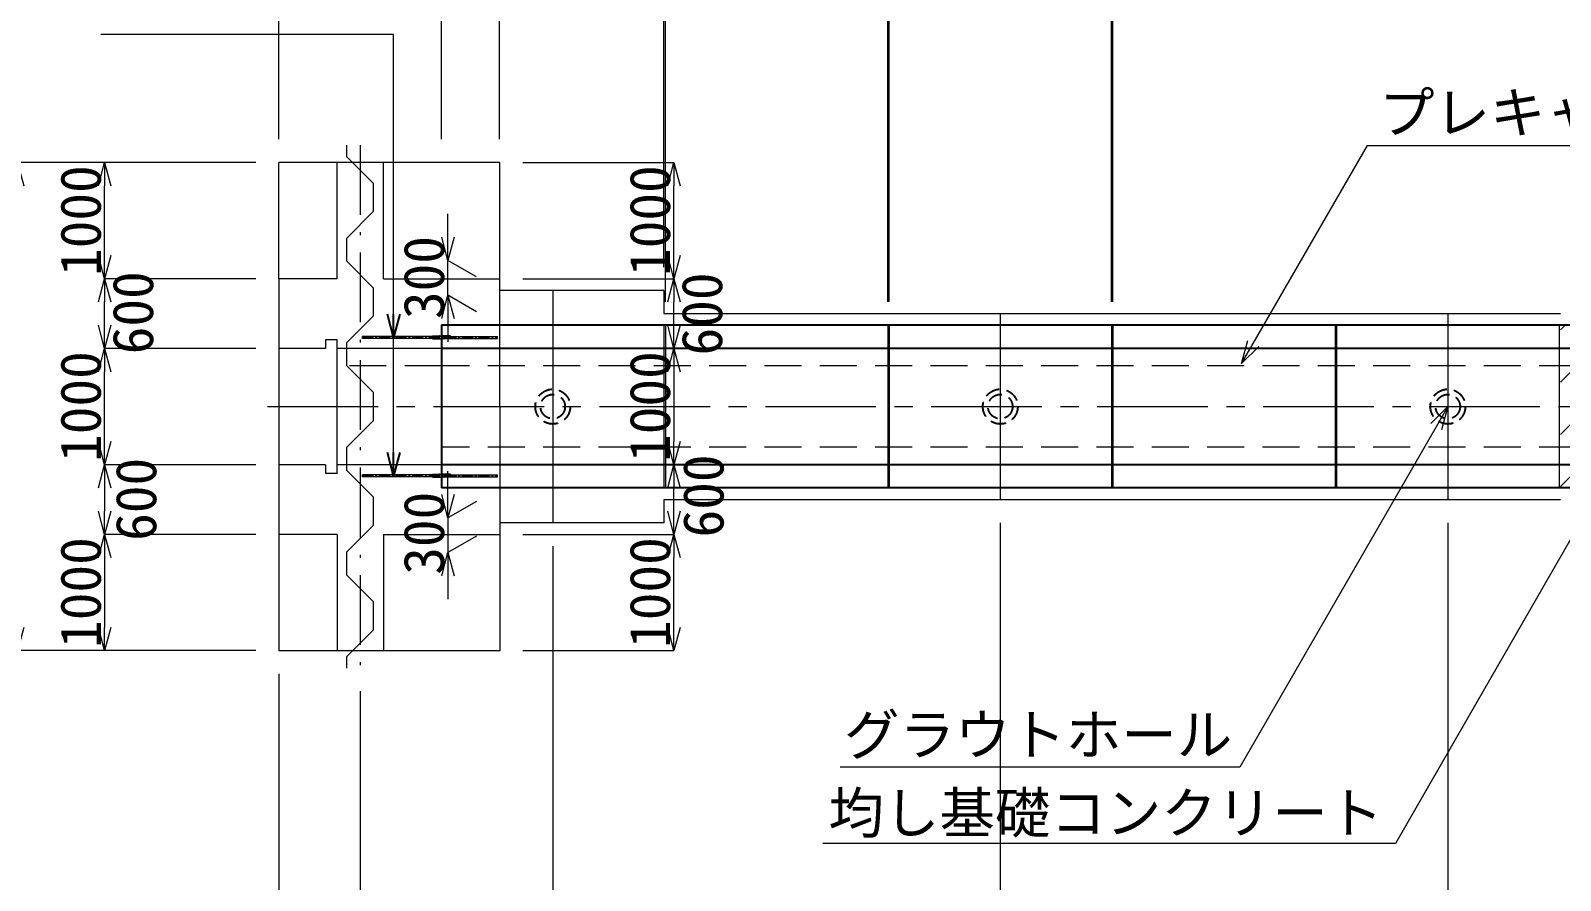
# Model space of a CAD drawing. Extents: x 0 to 319474, y 0 to 59400.
# Drawn here: x 7125 to 20292, y 10642 to 17954 of the extents above; entities that cross this region are included whole.
import ezdxf
from ezdxf import colors
from ezdxf.entities.mleader import LeaderData, LeaderLine
from ezdxf.math import Vec2, Vec3

# ---------------------------------------------------------------- set-up
doc = ezdxf.new("R2010")
doc.units = 0
doc.header["$LTSCALE"] = 100
for name, pattern in [('CENTER2', [14.2875, 9.525, -1.5875, 1.5875, -1.5875]), ('HIDDEN2', [4.7625, 3.175, -1.5875]), ('SXF_一点短鎖線', [9.25, 6, -1.5, 0.25, -1.5])]:
    doc.linetypes.add(name, pattern=pattern)
for name, color, linetype, lineweight in [('0その他', 7, 'Continuous', 13), ('0中心線', 7, 'CENTER2', 5), ('0寸法', 7, 'Continuous', 5), ('0文字', 41, 'Continuous', 5), ('1Pca-BOX', 3, 'Continuous', 25), ('1Pca-BOX割付', 4, 'Continuous', 13), ('1グラウトホール', 1, 'HIDDEN2', 25), ('2均し基礎コンクリート', 140, 'Continuous', 13), ('2現場打ち・増しコン', 1, 'HIDDEN2', 13), ('2遮水・可とう矢板', 43, 'Continuous', 13), ('3機械式継手', 220, 'Continuous', 13)]:
    doc.layers.add(name, color=color, linetype=linetype, lineweight=lineweight)
doc.layers.add('D-WORK作業ﾚｲﾔ', color=9, linetype='Continuous', lineweight=5, plot=False)
doc.styles.add('寸法文字', font='MS Gothic.ttf')
doc.dimstyles.new('1／100', dxfattribs={"dimscale": 100, "dimtxt": 3.5, "dimasz": 2, "dimexe": 0, "dimexo": 2, "dimgap": 0.3, "dimtad": 1, "dimdec": 0, "dimzin": 1, "dimdsep": 46, "dimtxsty": '寸法文字', "dimblk": 'OPEN30', "dimcen": 2.5, "dimclrd": 256, "dimclre": 256, "dimclrt": 256, "dimadec": 0, "dimazin": 0, "dimtfac": 1, "dimtdec": 0, "dimtmove": 0, "dimatfit": 3, "dimldrblk": 'OPEN30', "dimfxl": 1, "dimlwd": -1, "dimlwe": -1, "dimarcsym": 0})

# ---------------------------------------------------------------- blocks, each defined once
blk = doc.blocks.new('*U5')
at = {"layer": '0中心線', "ltscale": 0.1}
blk.add_line((682, 0), (-482, 0), dxfattribs=at)
at = {"layer": '3機械式継手'}
for p, q in [((-77, 8), (-482, 8)), ((-482, -8), (-482, 8)), ((-77, -13), (-77, 13)), ((-77, 13), (-22, 13)), ((-18, 13), (-22, 13)), ((-18, 13), (0, 13)), ((0, 13), (0, -13)), ((18, 13), (0, 13)), ((0, 13), (0, -13)), ((18, 13), (22, 13)), ((77, 13), (22, 13)), ((77, -13), (77, 13)), ((77, 8), (682, 8)), ((682, -8), (682, 8)), ((-77, -8), (-482, -8)), ((-77, -13), (-22, -13)), ((-18, -13), (-22, -13)), ((-18, -13), (0, -13)), ((18, -13), (0, -13)), ((18, -13), (22, -13)), ((77, -13), (22, -13)), ((77, -8), (682, -8))]:
    blk.add_line(p, q, dxfattribs=at)
at = {"layer": '3機械式継手', "linetype": 'HIDDEN2', "ltscale": 0.6}
for p, q in [((-77, 8), (0, 8)), ((-32, -8), (-32, 8)), ((-21, -8), (-21, 8)), ((77, 8), (0, 8)), ((21, -8), (21, 8)), ((32, -8), (32, 8)), ((-77, -8), (0, -8)), ((77, -8), (0, -8))]:
    blk.add_line(p, q, dxfattribs=at)
blk = doc.blocks.new('_Open30')
at = {"color": 0, "linetype": 'ByBlock', "lineweight": -2}
for p, q in [((-1, 0.268), (0, 0)), ((0, 0), (-1, -0.268)), ((0, 0), (-1, 0))]:
    blk.add_line(p, q, dxfattribs=at)
blk = doc.blocks.new('*D83')
at = {"layer": '0寸法', "transparency": 16777216}
for p, q in [((10662, 17019), (10662, 22969)), ((10862, 22969), (33562, 22969)), ((33762, 17319), (33762, 22969))]:
    blk.add_line(p, q, dxfattribs=at)
at = {"layer": 'Defpoints', "color": 0, "transparency": 16777216}
for p in [(33762, 22969), (33762, 17119), (10662, 16819)]:
    blk.add_point(p, dxfattribs=at)
at = {"layer": '0寸法', "transparency": 16777216, "xscale": 200, "yscale": 200, "zscale": 200, "rotation": 180}
blk.add_blockref('_Open30', (10662, 22969), dxfattribs=at)
at = {"layer": '0寸法', "transparency": 16777216, "xscale": 200, "yscale": 200, "zscale": 200}
blk.add_blockref('_Open30', (33762, 22969), dxfattribs=at)
at = {"layer": '0寸法', "transparency": 16777216, "insert": (22212, 23211), "char_height": 350, "attachment_point": 5, "style": '寸法文字'}
blk.add_mtext('プレキャスト区間\u300012@1914+11@12=23100', dxfattribs=at)
blk = doc.blocks.new('*D84')
at = {"layer": '0寸法', "transparency": 16777216}
for p, q in [((9262, 17019), (9262, 24469)), ((9462, 24469), (39962, 24469)), ((40162, 17319), (40162, 24469))]:
    blk.add_line(p, q, dxfattribs=at)
at = {"layer": 'Defpoints', "color": 0, "transparency": 16777216}
for p in [(40162, 24469), (40162, 17119), (9262, 16819)]:
    blk.add_point(p, dxfattribs=at)
at = {"layer": '0寸法', "transparency": 16777216, "xscale": 200, "yscale": 200, "zscale": 200, "rotation": 180}
blk.add_blockref('_Open30', (9262, 24469), dxfattribs=at)
at = {"layer": '0寸法', "transparency": 16777216, "xscale": 200, "yscale": 200, "zscale": 200}
blk.add_blockref('_Open30', (40162, 24469), dxfattribs=at)
at = {"layer": '0寸法', "transparency": 16777216, "insert": (24712, 24674), "char_height": 350, "attachment_point": 5, "style": '寸法文字'}
blk.add_mtext('30900', dxfattribs=at)
blk = doc.blocks.new('*D85')
at = {"layer": '0寸法', "transparency": 16777216}
for p, q in [((9262, 17019), (9262, 22969)), ((10462, 22969), (9462, 22969)), ((10662, 17019), (10662, 22969))]:
    blk.add_line(p, q, dxfattribs=at)
at = {"layer": 'Defpoints', "color": 0, "linetype": 'ByBlock', "transparency": 16777216}
for p in [(9262, 22969), (9262, 16819), (10662, 16819)]:
    blk.add_point(p, dxfattribs=at)
at = {"layer": '0寸法', "linetype": 'ByBlock', "transparency": 16777216, "xscale": 200, "yscale": 200, "zscale": 200, "rotation": 180}
blk.add_blockref('_Open30', (9262, 22969), dxfattribs=at)
at = {"layer": '0寸法', "linetype": 'ByBlock', "transparency": 16777216, "xscale": 200, "yscale": 200, "zscale": 200}
blk.add_blockref('_Open30', (10662, 22969), dxfattribs=at)
at = {"layer": '0寸法', "linetype": 'ByBlock', "transparency": 16777216, "insert": (9962, 23174), "char_height": 350, "attachment_point": 5, "style": '寸法文字'}
blk.add_mtext('1400', dxfattribs=at)
blk = doc.blocks.new('*D86')
at = {"layer": '0寸法', "transparency": 16777216}
for p, q in [((9262, 17019), (9262, 23719)), ((9462, 23719), (10962, 23719)), ((11162, 17019), (11162, 23719))]:
    blk.add_line(p, q, dxfattribs=at)
at = {"layer": 'Defpoints', "color": 0, "transparency": 16777216}
for p in [(11162, 23719), (9262, 16819), (11162, 16819)]:
    blk.add_point(p, dxfattribs=at)
at = {"layer": '0寸法', "transparency": 16777216, "xscale": 200, "yscale": 200, "zscale": 200, "rotation": 180}
blk.add_blockref('_Open30', (9262, 23719), dxfattribs=at)
at = {"layer": '0寸法', "transparency": 16777216, "xscale": 200, "yscale": 200, "zscale": 200}
blk.add_blockref('_Open30', (11162, 23719), dxfattribs=at)
at = {"layer": '0寸法', "transparency": 16777216, "insert": (10212, 23924), "char_height": 350, "attachment_point": 5, "style": '寸法文字'}
blk.add_mtext('1900', dxfattribs=at)
blk = doc.blocks.new('*D87')
at = {"layer": '0寸法', "transparency": 16777216}
for p, q in [((11162, 17019), (11162, 23719)), ((11362, 23719), (33062, 23719)), ((33262, 17319), (33262, 23719))]:
    blk.add_line(p, q, dxfattribs=at)
at = {"layer": 'Defpoints', "color": 0, "transparency": 16777216}
for p in [(33262, 23719), (33262, 17119), (11162, 16819)]:
    blk.add_point(p, dxfattribs=at)
at = {"layer": '0寸法', "transparency": 16777216, "xscale": 200, "yscale": 200, "zscale": 200, "rotation": 180}
blk.add_blockref('_Open30', (11162, 23719), dxfattribs=at)
at = {"layer": '0寸法', "transparency": 16777216, "xscale": 200, "yscale": 200, "zscale": 200}
blk.add_blockref('_Open30', (33262, 23719), dxfattribs=at)
at = {"layer": '0寸法', "transparency": 16777216, "insert": (22212, 23924), "char_height": 350, "attachment_point": 5, "style": '寸法文字'}
blk.add_mtext('22100', dxfattribs=at)
blk = doc.blocks.new('*D88')
at = {"layer": '0寸法', "transparency": 16777216}
for p, q in [((10662, 17019), (10662, 22219)), ((10962, 22219), (10862, 22219)), ((11162, 17019), (11162, 22219))]:
    blk.add_line(p, q, dxfattribs=at)
at = {"layer": 'Defpoints', "color": 0, "transparency": 16777216}
for p in [(10662, 22219), (10662, 16819), (11162, 16819)]:
    blk.add_point(p, dxfattribs=at)
at = {"layer": '0寸法', "transparency": 16777216, "xscale": 200, "yscale": 200, "zscale": 200, "rotation": 180}
blk.add_blockref('_Open30', (10662, 22219), dxfattribs=at)
at = {"layer": '0寸法', "transparency": 16777216, "xscale": 200, "yscale": 200, "zscale": 200}
blk.add_blockref('_Open30', (11162, 22219), dxfattribs=at)
at = {"layer": '0寸法', "transparency": 16777216, "insert": (10912, 22424), "char_height": 350, "attachment_point": 5, "style": '寸法文字'}
blk.add_mtext('500', dxfattribs=at)
blk = doc.blocks.new('*D92')
at = {"layer": '0寸法', "transparency": 16777216}
for p, q in [((12376, 20907), (12176, 20907)), ((12576, 15919), (12576, 20907)), ((12576, 20907), (12588, 20907)), ((12588, 15619), (12588, 20907)), ((12788, 20907), (12988, 20907))]:
    blk.add_line(p, q, dxfattribs=at)
at = {"layer": 'Defpoints', "color": 0, "transparency": 16777216}
for p in [(12588, 20907), (12576, 15719), (12588, 15419)]:
    blk.add_point(p, dxfattribs=at)
at = {"layer": '0寸法', "transparency": 16777216, "xscale": 200, "yscale": 200, "zscale": 200}
blk.add_blockref('_Open30', (12576, 20907), dxfattribs=at)
at = {"layer": '0寸法', "transparency": 16777216, "xscale": 200, "yscale": 200, "zscale": 200, "rotation": 180}
blk.add_blockref('_Open30', (12588, 20907), dxfattribs=at)
at = {"layer": '0寸法', "transparency": 16777216, "insert": (12588, 21109), "char_height": 350, "attachment_point": 5, "style": '寸法文字'}
blk.add_mtext('12', dxfattribs=at)
blk = doc.blocks.new('*D93')
at = {"layer": '0寸法', "transparency": 16777216}
for p, q in [((12588, 15619), (12588, 20907)), ((12788, 20907), (14302, 20907)), ((14502, 15619), (14502, 20907))]:
    blk.add_line(p, q, dxfattribs=at)
at = {"layer": 'Defpoints', "color": 0, "transparency": 16777216}
for p in [(14502, 20907), (12588, 15419), (14502, 15419)]:
    blk.add_point(p, dxfattribs=at)
at = {"layer": '0寸法', "transparency": 16777216, "xscale": 200, "yscale": 200, "zscale": 200, "rotation": 180}
blk.add_blockref('_Open30', (12588, 20907), dxfattribs=at)
at = {"layer": '0寸法', "transparency": 16777216, "xscale": 200, "yscale": 200, "zscale": 200}
blk.add_blockref('_Open30', (14502, 20907), dxfattribs=at)
at = {"layer": '0寸法', "transparency": 16777216, "insert": (13545, 21112), "char_height": 350, "attachment_point": 5, "style": '寸法文字'}
blk.add_mtext('1914', dxfattribs=at)
blk = doc.blocks.new('*D94')
at = {"layer": '0寸法', "transparency": 16777216}
for p, q in [((14514, 15619), (14514, 20907)), ((14714, 20907), (16228, 20907)), ((16428, 15619), (16428, 20907))]:
    blk.add_line(p, q, dxfattribs=at)
at = {"layer": 'Defpoints', "color": 0, "transparency": 16777216}
for p in [(16428, 20907), (14514, 15419), (16428, 15419)]:
    blk.add_point(p, dxfattribs=at)
at = {"layer": '0寸法', "transparency": 16777216, "xscale": 200, "yscale": 200, "zscale": 200, "rotation": 180}
blk.add_blockref('_Open30', (14514, 20907), dxfattribs=at)
at = {"layer": '0寸法', "transparency": 16777216, "xscale": 200, "yscale": 200, "zscale": 200}
blk.add_blockref('_Open30', (16428, 20907), dxfattribs=at)
at = {"layer": '0寸法', "transparency": 16777216, "insert": (15471, 21112), "char_height": 350, "attachment_point": 5, "style": '寸法文字'}
blk.add_mtext('1914', dxfattribs=at)
blk = doc.blocks.new('*D95')
at = {"layer": '0寸法', "transparency": 16777216}
for p, q in [((14302, 20907), (14102, 20907)), ((14502, 15619), (14502, 20907)), ((14502, 20907), (14514, 20907)), ((14514, 15619), (14514, 20907)), ((14714, 20907), (14914, 20907))]:
    blk.add_line(p, q, dxfattribs=at)
at = {"layer": 'Defpoints', "color": 0, "transparency": 16777216}
for p in [(14514, 20907), (14502, 15419), (14514, 15419)]:
    blk.add_point(p, dxfattribs=at)
at = {"layer": '0寸法', "transparency": 16777216, "xscale": 200, "yscale": 200, "zscale": 200}
blk.add_blockref('_Open30', (14502, 20907), dxfattribs=at)
at = {"layer": '0寸法', "transparency": 16777216, "xscale": 200, "yscale": 200, "zscale": 200, "rotation": 180}
blk.add_blockref('_Open30', (14514, 20907), dxfattribs=at)
at = {"layer": '0寸法', "transparency": 16777216, "insert": (14506, 21110), "char_height": 350, "attachment_point": 5, "style": '寸法文字'}
blk.add_mtext('12', dxfattribs=at)
blk = doc.blocks.new('*D96')
at = {"layer": '0寸法', "transparency": 16777216}
for p, q in [((16228, 20907), (16028, 20907)), ((16428, 15619), (16428, 20907)), ((16428, 20907), (16440, 20907)), ((16440, 15619), (16440, 20907)), ((16640, 20907), (16840, 20907))]:
    blk.add_line(p, q, dxfattribs=at)
at = {"layer": 'Defpoints', "color": 0, "transparency": 16777216}
for p in [(16440, 20907), (16428, 15419), (16440, 15419)]:
    blk.add_point(p, dxfattribs=at)
at = {"layer": '0寸法', "transparency": 16777216, "xscale": 200, "yscale": 200, "zscale": 200}
blk.add_blockref('_Open30', (16428, 20907), dxfattribs=at)
at = {"layer": '0寸法', "transparency": 16777216, "xscale": 200, "yscale": 200, "zscale": 200, "rotation": 180}
blk.add_blockref('_Open30', (16440, 20907), dxfattribs=at)
at = {"layer": '0寸法', "transparency": 16777216, "insert": (16458, 21109), "char_height": 350, "attachment_point": 5, "style": '寸法文字'}
blk.add_mtext('12', dxfattribs=at)
blk = doc.blocks.new('*D97')
at = {"layer": '0寸法', "transparency": 16777216}
for p, q in [((10662, 17019), (10662, 20907)), ((12376, 20907), (10862, 20907)), ((12576, 15919), (12576, 20907))]:
    blk.add_line(p, q, dxfattribs=at)
at = {"layer": 'Defpoints', "color": 0, "transparency": 16777216}
for p in [(10662, 20907), (10662, 16819), (12576, 15719)]:
    blk.add_point(p, dxfattribs=at)
at = {"layer": '0寸法', "transparency": 16777216, "xscale": 200, "yscale": 200, "zscale": 200, "rotation": 180}
blk.add_blockref('_Open30', (10662, 20907), dxfattribs=at)
at = {"layer": '0寸法', "transparency": 16777216, "xscale": 200, "yscale": 200, "zscale": 200}
blk.add_blockref('_Open30', (12576, 20907), dxfattribs=at)
at = {"layer": '0寸法', "transparency": 16777216, "insert": (11619, 21112), "char_height": 350, "attachment_point": 5, "style": '寸法文字'}
blk.add_mtext('1914', dxfattribs=at)
blk = doc.blocks.new('*D104')
at = {"layer": '0寸法', "transparency": 16777216}
for p, q in [((11619, 13519), (11619, 6459)), ((9262, 12419), (9262, 6459)), ((9462, 6459), (11419, 6459))]:
    blk.add_line(p, q, dxfattribs=at)
at = {"layer": 'Defpoints', "color": 0, "transparency": 16777216}
for p in [(11619, 13719), (9262, 12619), (11619, 6459)]:
    blk.add_point(p, dxfattribs=at)
at = {"layer": '0寸法', "transparency": 16777216, "xscale": 200, "yscale": 200, "zscale": 200, "rotation": 180}
blk.add_blockref('_Open30', (9262, 6459), dxfattribs=at)
at = {"layer": '0寸法', "transparency": 16777216, "xscale": 200, "yscale": 200, "zscale": 200}
blk.add_blockref('_Open30', (11619, 6459), dxfattribs=at)
at = {"layer": '0寸法', "transparency": 16777216, "insert": (10441, 6664), "char_height": 350, "attachment_point": 5, "style": '寸法文字'}
blk.add_mtext('2357', dxfattribs=at)
blk = doc.blocks.new('*D105')
at = {"layer": '0寸法', "transparency": 16777216}
for p, q in [((15471, 13719), (15471, 6459)), ((19323, 13719), (19323, 6459)), ((15671, 6459), (19123, 6459))]:
    blk.add_line(p, q, dxfattribs=at)
at = {"layer": 'Defpoints', "color": 0, "transparency": 16777216}
for p in [(15471, 13919), (19323, 13919), (19323, 6459)]:
    blk.add_point(p, dxfattribs=at)
at = {"layer": '0寸法', "transparency": 16777216, "xscale": 200, "yscale": 200, "zscale": 200, "rotation": 180}
blk.add_blockref('_Open30', (15471, 6459), dxfattribs=at)
at = {"layer": '0寸法', "transparency": 16777216, "xscale": 200, "yscale": 200, "zscale": 200}
blk.add_blockref('_Open30', (19323, 6459), dxfattribs=at)
at = {"layer": '0寸法', "transparency": 16777216, "insert": (17397, 6664), "char_height": 350, "attachment_point": 5, "style": '寸法文字'}
blk.add_mtext('3852', dxfattribs=at)
blk = doc.blocks.new('*D106')
at = {"layer": '0寸法', "transparency": 16777216}
for p, q in [((19323, 13719), (19323, 6459)), ((23175, 13719), (23175, 6459)), ((19523, 6459), (22975, 6459))]:
    blk.add_line(p, q, dxfattribs=at)
at = {"layer": 'Defpoints', "color": 0, "transparency": 16777216}
for p in [(19323, 13919), (23175, 13919), (23175, 6459)]:
    blk.add_point(p, dxfattribs=at)
at = {"layer": '0寸法', "transparency": 16777216, "xscale": 200, "yscale": 200, "zscale": 200, "rotation": 180}
blk.add_blockref('_Open30', (19323, 6459), dxfattribs=at)
at = {"layer": '0寸法', "transparency": 16777216, "xscale": 200, "yscale": 200, "zscale": 200}
blk.add_blockref('_Open30', (23175, 6459), dxfattribs=at)
at = {"layer": '0寸法', "transparency": 16777216, "insert": (21249, 6664), "char_height": 350, "attachment_point": 5, "style": '寸法文字'}
blk.add_mtext('3852', dxfattribs=at)
blk = doc.blocks.new('*D107')
at = {"layer": '0寸法', "transparency": 16777216}
for p, q in [((9962, 12269), (9962, 5709)), ((28953, 7769), (28953, 5709)), ((10162, 5709), (28753, 5709))]:
    blk.add_line(p, q, dxfattribs=at)
at = {"layer": 'Defpoints', "color": 0, "transparency": 16777216}
for p in [(9962, 12469), (28953, 7969), (28953, 5709)]:
    blk.add_point(p, dxfattribs=at)
at = {"layer": '0寸法', "transparency": 16777216, "xscale": 200, "yscale": 200, "zscale": 200, "rotation": 180}
blk.add_blockref('_Open30', (9962, 5709), dxfattribs=at)
at = {"layer": '0寸法', "transparency": 16777216, "xscale": 200, "yscale": 200, "zscale": 200}
blk.add_blockref('_Open30', (28953, 5709), dxfattribs=at)
at = {"layer": '0寸法', "transparency": 16777216, "insert": (19458, 5914), "char_height": 350, "attachment_point": 5, "style": '寸法文字'}
blk.add_mtext('18991', dxfattribs=at)
blk = doc.blocks.new('*D109')
at = {"layer": '0寸法', "transparency": 16777216}
for p, q in [((9262, 12419), (9262, 5709)), ((9962, 12269), (9962, 5709)), ((9462, 5709), (9762, 5709))]:
    blk.add_line(p, q, dxfattribs=at)
at = {"layer": 'Defpoints', "color": 0, "transparency": 16777216}
for p in [(9262, 12619), (9962, 12469), (9962, 5709)]:
    blk.add_point(p, dxfattribs=at)
at = {"layer": '0寸法', "transparency": 16777216, "xscale": 200, "yscale": 200, "zscale": 200, "rotation": 180}
blk.add_blockref('_Open30', (9262, 5709), dxfattribs=at)
at = {"layer": '0寸法', "transparency": 16777216, "xscale": 200, "yscale": 200, "zscale": 200}
blk.add_blockref('_Open30', (9962, 5709), dxfattribs=at)
at = {"layer": '0寸法', "transparency": 16777216, "insert": (9612, 5914), "char_height": 350, "attachment_point": 5, "style": '寸法文字'}
blk.add_mtext('700', dxfattribs=at)
blk = doc.blocks.new('*D110')
at = {"layer": '0寸法', "transparency": 16777216}
for p, q in [((15471, 13719), (15471, 6459)), ((11619, 13519), (11619, 6459)), ((11819, 6459), (15271, 6459))]:
    blk.add_line(p, q, dxfattribs=at)
at = {"layer": 'Defpoints', "color": 0, "transparency": 16777216}
for p in [(15471, 13919), (11619, 13719), (15471, 6459)]:
    blk.add_point(p, dxfattribs=at)
at = {"layer": '0寸法', "transparency": 16777216, "xscale": 200, "yscale": 200, "zscale": 200, "rotation": 180}
blk.add_blockref('_Open30', (11619, 6459), dxfattribs=at)
at = {"layer": '0寸法', "transparency": 16777216, "xscale": 200, "yscale": 200, "zscale": 200}
blk.add_blockref('_Open30', (15471, 6459), dxfattribs=at)
at = {"layer": '0寸法', "transparency": 16777216, "insert": (13545, 6664), "char_height": 350, "attachment_point": 5, "style": '寸法文字'}
blk.add_mtext('3852', dxfattribs=at)
blk = doc.blocks.new('*D115')
at = {"layer": '0寸法', "transparency": 16777216}
for p, q in [((9062, 16819), (7012, 16819)), ((7012, 16619), (7012, 12819)), ((9062, 12619), (7012, 12619))]:
    blk.add_line(p, q, dxfattribs=at)
at = {"layer": 'Defpoints', "color": 0, "transparency": 16777216}
for p in [(9262, 16819), (7012, 12619), (9262, 12619)]:
    blk.add_point(p, dxfattribs=at)
at = {"layer": '0寸法', "transparency": 16777216, "xscale": 200, "yscale": 200, "zscale": 200}
for p, rotation in [((7012, 16819), 90), ((7012, 12619), 270)]:
    blk.add_blockref('_Open30', p, dxfattribs=dict(at, rotation=rotation))
at = {"layer": '0寸法', "transparency": 16777216, "insert": (6807, 14719), "char_height": 350, "attachment_point": 5, "rotation": 90, "style": '寸法文字'}
blk.add_mtext('4200', dxfattribs=at)
blk = doc.blocks.new('*D116')
at = {"layer": '0寸法', "transparency": 16777216}
for p, q in [((9062, 15219), (7762, 15219)), ((7762, 14419), (7762, 15019)), ((9062, 14219), (7762, 14219))]:
    blk.add_line(p, q, dxfattribs=at)
at = {"layer": 'Defpoints', "color": 0, "transparency": 16777216}
for p in [(7762, 15219), (9262, 15219), (9262, 14219)]:
    blk.add_point(p, dxfattribs=at)
at = {"layer": '0寸法', "transparency": 16777216, "xscale": 200, "yscale": 200, "zscale": 200}
for p, rotation in [((7762, 15219), 90), ((7762, 14219), 270)]:
    blk.add_blockref('_Open30', p, dxfattribs=dict(at, rotation=rotation))
at = {"layer": '0寸法', "transparency": 16777216, "insert": (7557, 14719), "char_height": 350, "attachment_point": 5, "rotation": 90, "style": '寸法文字'}
blk.add_mtext('1000', dxfattribs=at)
blk = doc.blocks.new('*D117')
at = {"layer": '0寸法', "transparency": 16777216}
for p, q in [((9062, 16819), (7762, 16819)), ((7762, 16019), (7762, 16619)), ((9062, 15819), (7762, 15819))]:
    blk.add_line(p, q, dxfattribs=at)
at = {"layer": 'Defpoints', "color": 0, "transparency": 16777216}
for p in [(7762, 16819), (9262, 16819), (9262, 15819)]:
    blk.add_point(p, dxfattribs=at)
at = {"layer": '0寸法', "transparency": 16777216, "xscale": 200, "yscale": 200, "zscale": 200}
for p, rotation in [((7762, 16819), 90), ((7762, 15819), 270)]:
    blk.add_blockref('_Open30', p, dxfattribs=dict(at, rotation=rotation))
at = {"layer": '0寸法', "transparency": 16777216, "insert": (7557, 16319), "char_height": 350, "attachment_point": 5, "rotation": 90, "style": '寸法文字'}
blk.add_mtext('1000', dxfattribs=at)
blk = doc.blocks.new('*D118')
at = {"layer": '0寸法', "transparency": 16777216}
for p, q in [((9062, 15819), (7762, 15819)), ((7762, 15419), (7762, 15619)), ((9062, 15219), (7762, 15219))]:
    blk.add_line(p, q, dxfattribs=at)
at = {"layer": 'Defpoints', "color": 0, "transparency": 16777216}
for p in [(7762, 15819), (9262, 15819), (9262, 15219)]:
    blk.add_point(p, dxfattribs=at)
at = {"layer": '0寸法', "transparency": 16777216, "xscale": 200, "yscale": 200, "zscale": 200}
for p, rotation in [((7762, 15819), 90), ((7762, 15219), 270)]:
    blk.add_blockref('_Open30', p, dxfattribs=dict(at, rotation=rotation))
at = {"layer": '0寸法', "transparency": 16777216, "insert": (8007, 15526), "char_height": 350, "attachment_point": 5, "rotation": 90, "style": '寸法文字'}
blk.add_mtext('600', dxfattribs=at)
blk = doc.blocks.new('*D119')
at = {"layer": '0寸法', "transparency": 16777216}
for p, q in [((9062, 13619), (7762, 13619)), ((7762, 13419), (7762, 12819)), ((9062, 12619), (7762, 12619))]:
    blk.add_line(p, q, dxfattribs=at)
at = {"layer": 'Defpoints', "color": 0, "transparency": 16777216}
for p in [(9262, 13619), (7762, 12619), (9262, 12619)]:
    blk.add_point(p, dxfattribs=at)
at = {"layer": '0寸法', "transparency": 16777216, "xscale": 200, "yscale": 200, "zscale": 200}
for p, rotation in [((7762, 13619), 90), ((7762, 12619), 270)]:
    blk.add_blockref('_Open30', p, dxfattribs=dict(at, rotation=rotation))
at = {"layer": '0寸法', "transparency": 16777216, "insert": (7557, 13119), "char_height": 350, "attachment_point": 5, "rotation": 90, "style": '寸法文字'}
blk.add_mtext('1000', dxfattribs=at)
blk = doc.blocks.new('*D120')
at = {"layer": '0寸法', "transparency": 16777216}
for p, q in [((9062, 14219), (7762, 14219)), ((7762, 14019), (7762, 13819)), ((9062, 13619), (7762, 13619))]:
    blk.add_line(p, q, dxfattribs=at)
at = {"layer": 'Defpoints', "color": 0, "transparency": 16777216}
for p in [(9262, 14219), (7762, 13619), (9262, 13619)]:
    blk.add_point(p, dxfattribs=at)
at = {"layer": '0寸法', "transparency": 16777216, "xscale": 200, "yscale": 200, "zscale": 200}
for p, rotation in [((7762, 14219), 90), ((7762, 13619), 270)]:
    blk.add_blockref('_Open30', p, dxfattribs=dict(at, rotation=rotation))
at = {"layer": '0寸法', "transparency": 16777216, "insert": (8034, 13921), "char_height": 350, "attachment_point": 5, "rotation": 90, "style": '寸法文字'}
blk.add_mtext('600', dxfattribs=at)
blk = doc.blocks.new('*D134')
at = {"layer": '0寸法', "transparency": 16777216}
for p, q in [((11362, 15219), (12662, 15219)), ((12662, 15019), (12662, 14419)), ((11362, 14219), (12662, 14219))]:
    blk.add_line(p, q, dxfattribs=at)
at = {"layer": 'Defpoints', "color": 0, "transparency": 16777216}
for p in [(11162, 15219), (11162, 14219), (12662, 14219)]:
    blk.add_point(p, dxfattribs=at)
at = {"layer": '0寸法', "transparency": 16777216, "xscale": 200, "yscale": 200, "zscale": 200}
for p, rotation in [((12662, 15219), 90), ((12662, 14219), 270)]:
    blk.add_blockref('_Open30', p, dxfattribs=dict(at, rotation=rotation))
at = {"layer": '0寸法', "transparency": 16777216, "insert": (12457, 14719), "char_height": 350, "attachment_point": 5, "rotation": 90, "style": '寸法文字'}
blk.add_mtext('1000', dxfattribs=at)
blk = doc.blocks.new('*D135')
at = {"layer": '0寸法', "transparency": 16777216}
for p, q in [((11362, 15819), (12662, 15819)), ((12662, 15419), (12662, 15619)), ((11362, 15219), (12662, 15219))]:
    blk.add_line(p, q, dxfattribs=at)
at = {"layer": 'Defpoints', "color": 0, "transparency": 16777216}
for p in [(11162, 15819), (12662, 15819), (11162, 15219)]:
    blk.add_point(p, dxfattribs=at)
at = {"layer": '0寸法', "transparency": 16777216, "xscale": 200, "yscale": 200, "zscale": 200}
for p, rotation in [((12662, 15819), 90), ((12662, 15219), 270)]:
    blk.add_blockref('_Open30', p, dxfattribs=dict(at, rotation=rotation))
at = {"layer": '0寸法', "transparency": 16777216, "insert": (12905, 15516), "char_height": 350, "attachment_point": 5, "rotation": 90, "style": '寸法文字'}
blk.add_mtext('600', dxfattribs=at)
blk = doc.blocks.new('*D136')
at = {"layer": '0寸法', "transparency": 16777216}
for p, q in [((11362, 16819), (12662, 16819)), ((12662, 16019), (12662, 16619)), ((11362, 15819), (12662, 15819))]:
    blk.add_line(p, q, dxfattribs=at)
at = {"layer": 'Defpoints', "color": 0, "transparency": 16777216}
for p in [(11162, 16819), (12662, 16819), (11162, 15819)]:
    blk.add_point(p, dxfattribs=at)
at = {"layer": '0寸法', "transparency": 16777216, "xscale": 200, "yscale": 200, "zscale": 200}
for p, rotation in [((12662, 16819), 90), ((12662, 15819), 270)]:
    blk.add_blockref('_Open30', p, dxfattribs=dict(at, rotation=rotation))
at = {"layer": '0寸法', "transparency": 16777216, "insert": (12457, 16319), "char_height": 350, "attachment_point": 5, "rotation": 90, "style": '寸法文字'}
blk.add_mtext('1000', dxfattribs=at)
blk = doc.blocks.new('*D137')
at = {"layer": '0寸法', "transparency": 16777216}
for p, q in [((11362, 13619), (12662, 13619)), ((12662, 12819), (12662, 13419)), ((11362, 12619), (12662, 12619))]:
    blk.add_line(p, q, dxfattribs=at)
at = {"layer": 'Defpoints', "color": 0, "transparency": 16777216}
for p in [(11162, 13619), (12662, 13619), (11162, 12619)]:
    blk.add_point(p, dxfattribs=at)
at = {"layer": '0寸法', "transparency": 16777216, "xscale": 200, "yscale": 200, "zscale": 200}
for p, rotation in [((12662, 13619), 90), ((12662, 12619), 270)]:
    blk.add_blockref('_Open30', p, dxfattribs=dict(at, rotation=rotation))
at = {"layer": '0寸法', "transparency": 16777216, "insert": (12457, 13119), "char_height": 350, "attachment_point": 5, "rotation": 90, "style": '寸法文字'}
blk.add_mtext('1000', dxfattribs=at)
blk = doc.blocks.new('*D138')
at = {"layer": '0寸法', "transparency": 16777216}
for p, q in [((10717, 16176), (10717, 16376)), ((10962, 15834), (10717, 15976)), ((10717, 15676), (10717, 15976)), ((10962, 15534), (10717, 15676)), ((10717, 15476), (10717, 15276))]:
    blk.add_line(p, q, dxfattribs=at)
at = {"layer": 'Defpoints', "color": 0, "transparency": 16777216}
for p in [(10717, 15976), (11162, 15719), (11162, 15419)]:
    blk.add_point(p, dxfattribs=at)
at = {"layer": '0寸法', "transparency": 16777216, "xscale": 200, "yscale": 200, "zscale": 200}
for p, rotation in [((10717, 15976), 270), ((10717, 15676), 90)]:
    blk.add_blockref('_Open30', p, dxfattribs=dict(at, rotation=rotation))
at = {"layer": '0寸法', "transparency": 16777216, "insert": (10512, 15829), "char_height": 350, "attachment_point": 5, "rotation": 90, "style": '寸法文字'}
blk.add_mtext('300', dxfattribs=at)
blk = doc.blocks.new('*D139')
at = {"layer": '0寸法', "transparency": 16777216}
for p, q in [((10717, 13962), (10717, 14162)), ((10962, 13903), (10717, 13762)), ((10717, 13762), (10717, 13462)), ((10962, 13603), (10717, 13462)), ((10717, 13262), (10717, 13062))]:
    blk.add_line(p, q, dxfattribs=at)
at = {"layer": 'Defpoints', "color": 0, "transparency": 16777216}
for p in [(11162, 14019), (11162, 13719), (10717, 13462)]:
    blk.add_point(p, dxfattribs=at)
at = {"layer": '0寸法', "transparency": 16777216, "xscale": 200, "yscale": 200, "zscale": 200}
for p, rotation in [((10717, 13762), 270), ((10717, 13462), 90)]:
    blk.add_blockref('_Open30', p, dxfattribs=dict(at, rotation=rotation))
at = {"layer": '0寸法', "transparency": 16777216, "insert": (10512, 13629), "char_height": 350, "attachment_point": 5, "rotation": 90, "style": '寸法文字'}
blk.add_mtext('300', dxfattribs=at)
blk = doc.blocks.new('*D140')
at = {"layer": '0寸法', "transparency": 16777216}
for p, q in [((11362, 14219), (12662, 14219)), ((12662, 13819), (12662, 14019)), ((11362, 13619), (12662, 13619))]:
    blk.add_line(p, q, dxfattribs=at)
at = {"layer": 'Defpoints', "color": 0, "transparency": 16777216}
for p in [(11162, 14219), (12662, 14219), (11162, 13619)]:
    blk.add_point(p, dxfattribs=at)
at = {"layer": '0寸法', "transparency": 16777216, "xscale": 200, "yscale": 200, "zscale": 200}
for p, rotation in [((12662, 14219), 90), ((12662, 13619), 270)]:
    blk.add_blockref('_Open30', p, dxfattribs=dict(at, rotation=rotation))
at = {"layer": '0寸法', "transparency": 16777216, "insert": (12917, 13950), "char_height": 350, "attachment_point": 5, "rotation": 90, "style": '寸法文字'}
blk.add_mtext('600', dxfattribs=at)

msp = doc.modelspace()

# ---------------------------------------------------------------- hatches: boundary and pattern name
at = {"layer": '0その他'}
h = msp.add_hatch(dxfattribs=at)
h.set_pattern_fill('ANSI31', color=256, scale=100)
h.set_pattern_definition([(45, (-4316.7, -150669.98), (-224.5064, 224.5064), [])])
h.paths.add_polyline_path([(22206.2, 15418.8), (20292.2, 15418.8), (20292.2, 15218.8), (22206.2, 15218.8)])
h.paths.add_polyline_path([(22206.2, 15218.8), (20292.2, 15218.8), (20292.2, 14218.8), (22206.2, 14218.8)])
h.paths.add_polyline_path([(22206.2, 14218.8), (20292.2, 14218.8), (20292.2, 14018.8), (22206.2, 14018.8)])

# ---------------------------------------------------------------- linework, layer by layer
at = {"layer": '0中心線', "linetype": 'SXF_一点短鎖線'}
msp.add_line((9962.2, 16968.8), (9962.2, 12468.8), dxfattribs=at)
at = {"layer": '0中心線'}
msp.add_line((9162.5, 14718.8), (40262.5, 14718.8), dxfattribs=at)
at = {"layer": '0文字'}
msp.add_lwpolyline([(10248.9, 17921.2), (7729.2, 17921.2)], dxfattribs=at)
at = {"layer": '1Pca-BOX'}
for p, q in [((33762.2, 15418.8), (10662.2, 15418.8)), ((10662.2, 15418.8), (10662.2, 14018.8)), ((33762.2, 14218.8), (10662.2, 14218.8)), ((33762.2, 14018.8), (10662.2, 14018.8))]:
    msp.add_line(p, q, dxfattribs=at)
at = {"layer": '1Pca-BOX', "ltscale": 0.2}
msp.add_line((33762.2, 15218.8), (10662.2, 15218.8), dxfattribs=at)
at = {"layer": '1Pca-BOX', "linetype": 'HIDDEN2', "lineweight": 9}
for p, q in [((33762.2, 15068.8), (10662.2, 15068.8)), ((33762.2, 14368.8), (10662.2, 14368.8))]:
    msp.add_line(p, q, dxfattribs=at)
at = {"layer": '1Pca-BOX割付'}
for p, q in [((12576.2, 15418.8), (12576.2, 14018.8)), ((12588.2, 15418.8), (12588.2, 14018.8)), ((14502.2, 15418.8), (14502.2, 14018.8)), ((14514.2, 15418.8), (14514.2, 14018.8)), ((16428.2, 15418.8), (16428.2, 14018.8)), ((16440.2, 15418.8), (16440.2, 14018.8)), ((18354.2, 15418.8), (18354.2, 14018.8)), ((18366.2, 15418.8), (18366.2, 14018.8)), ((20280.2, 15418.8), (20280.2, 14018.8))]:
    msp.add_line(p, q, dxfattribs=at)
at = {"layer": '1グラウトホール', "ltscale": 0.4}
for centre, radius in [((11619.2, 14718.8), 150), ((11619.2, 14718.8), 105), ((15471.2, 14718.8), 150), ((15471.2, 14718.8), 105), ((19323.5, 14718.8), 150), ((19323.5, 14718.8), 105)]:
    msp.add_circle(centre, radius, dxfattribs=at)
at = {"layer": '2均し基礎コンクリート'}
for p, q in [((12576.2, 15718.8), (11162.5, 15718.8)), ((12576.2, 15718.8), (12576.2, 15518.8)), ((12576.2, 15518.8), (20292.2, 15518.8)), ((12576.5, 13918.8), (20292.2, 13918.8)), ((12576.5, 13718.8), (12576.5, 13918.8)), ((12576.5, 13718.8), (11162.5, 13718.8))]:
    msp.add_line(p, q, dxfattribs=at)
at = {"layer": '2現場打ち・増しコン', "linetype": 'Continuous'}
for p, q in [((11162.2, 16818.8), (9262.2, 16818.8)), ((9262.2, 15818.8), (9262.2, 16818.8)), ((9762.2, 15818.8), (9762.2, 16818.8)), ((10162.2, 15818.8), (10162.2, 16818.8)), ((11162.2, 14718.8), (11162.2, 16818.8)), ((9262.2, 15818.8), (9262.2, 13618.8)), ((9762.2, 15818.8), (9262.2, 15818.8)), ((10162.2, 15818.8), (11162.2, 15818.8)), ((9762.2, 15293.8), (9662.2, 15293.8)), ((9662.2, 15293.8), (9662.2, 15218.8)), ((9762.2, 14143.8), (9762.2, 15293.8)), ((9662.2, 15218.8), (9262.2, 15218.8)), ((9662.2, 14218.8), (9262.2, 14218.8)), ((9662.2, 14218.8), (9662.2, 14143.8)), ((9762.2, 14143.8), (9662.2, 14143.8)), ((10662.2, 14218.8), (9762.2, 14218.8)), ((11162.2, 14018.8), (11162.2, 12618.8)), ((9762.2, 13618.8), (9262.2, 13618.8)), ((9262.2, 13618.8), (9262.2, 12618.8)), ((9762.2, 13618.8), (9762.2, 12618.8)), ((10162.2, 13618.8), (10162.2, 12618.8)), ((10162.2, 13618.8), (11162.2, 13618.8)), ((11162.2, 12618.8), (9262.2, 12618.8))]:
    msp.add_line(p, q, dxfattribs=at)
at = {"layer": '2現場打ち・増しコン', "linetype": 'Continuous', "ltscale": 0.2}
for p, q in [((11162.2, 15418.8), (10662.2, 15418.8)), ((10662.2, 15418.8), (10662.2, 14018.8)), ((10662.2, 15218.8), (9762.2, 15218.8)), ((11162.2, 14718.8), (11162.2, 14018.8)), ((11162.2, 14018.8), (10662.2, 14018.8))]:
    msp.add_line(p, q, dxfattribs=at)
at = {"layer": '2現場打ち・増しコン', "linetype": 'HIDDEN2', "lineweight": 9}
msp.add_line((10662.2, 15068.8), (9762.2, 15068.8), dxfattribs=at)
at = {"layer": '2遮水・可とう矢板', "ltscale": 0.2}
for points in [[(9847.2, 16068.8), (9847.2, 16168.8), (10077.2, 16398.8), (10077.2, 16638.8), (9847.2, 16868.8), (9847.2, 16968.8)], [(9847.2, 15168.8), (9847.2, 15268.8), (10077.2, 15498.8), (10077.2, 15738.8), (9847.2, 15968.8), (9847.2, 16068.8)], [(9847.2, 14268.8), (9847.2, 14368.8), (10077.2, 14598.8), (10077.2, 14838.8), (9847.2, 15068.8), (9847.2, 15168.8)], [(9847.2, 13368.8), (9847.2, 13468.8), (10077.2, 13698.8), (10077.2, 13938.8), (9847.2, 14168.8), (9847.2, 14268.8)], [(9847.2, 12468.8), (9847.2, 12568.8), (10077.2, 12798.8), (10077.2, 13038.8), (9847.2, 13268.8), (9847.2, 13368.8)]]:
    msp.add_lwpolyline(points, dxfattribs=at)
at = {"layer": 'D-WORK作業ﾚｲﾔ'}
for p, q in [((11619.5, 15718.8), (11619.5, 13718.8)), ((15471.2, 15518.8), (15471.2, 13918.8)), ((19323.2, 15518.8), (19323.2, 13918.8))]:
    msp.add_line(p, q, dxfattribs=at)

# ---------------------------------------------------------------- block references
at = {"layer": '3機械式継手', "ltscale": 0.8, "xscale": -1}
for p in [(10662.2, 15313.8), (10662.2, 14123.8)]:
    msp.add_blockref('*U5', p, dxfattribs=at)

# ---------------------------------------------------------------- dimensions: what is measured, and where the dimension line sits
at = {"layer": '0寸法'}
for base, p1, p2, picture, middle in [((40162.5, 24468.8), (9262.2, 16818.8), (40162.5, 17118.8), '*D84', (24712.3, 24673.8)), ((11162.2, 23718.8), (9262.2, 16818.8), (11162.2, 16818.8), '*D86', (10212.2, 23923.8)), ((33262.2, 23718.8), (11162.2, 16818.8), (33262.2, 17118.8), '*D87', (22212.2, 23923.8))]:
    dim = msp.add_linear_dim(base=base, p1=p1, p2=p2, dimstyle='1／100', dxfattribs=at)
    dim.commit()
    dim.dimension.update_dxf_attribs({"geometry": picture, "text_midpoint": middle})
dim = msp.add_linear_dim(base=(33762.2, 22968.8), p1=(10662.2, 16818.8), p2=(33762.2, 17118.8), text='プレキャスト区間\u300012@1914+11@12=<>', dimstyle='1／100', dxfattribs=at)
dim.commit()
dim.dimension.update_dxf_attribs({"geometry": '*D83', "text_midpoint": (22212.2, 23211.1)})
at = {"layer": '0寸法', "linetype": 'ByBlock'}
dim = msp.add_linear_dim(base=(9262.2, 22968.8), p1=(10662.2, 16818.8), p2=(9262.2, 16818.8), dimstyle='1／100', override={"dimtxsty": '寸法文字'}, dxfattribs=at)
dim.commit()
dim.dimension.update_dxf_attribs({"geometry": '*D85', "text_midpoint": (9962.2, 23173.8)})
at = {"layer": '0寸法'}
for base, p1, p2, override, picture, middle in [((10662.2, 22218.8), (11162.2, 16818.8), (10662.2, 16818.8), {"dimtxsty": '寸法文字'}, '*D88', (10912.2, 22218.8)), ((12588.2, 20906.7), (12576.2, 15718.8), (12588.2, 15418.8), {"dimtmove": 2}, '*D92', (12587.7, 21108.6)), ((14514.2, 20906.7), (14502.2, 15418.8), (14514.2, 15418.8), {"dimtmove": 2}, '*D95', (14506, 21109.9)), ((16440.2, 20906.7), (16428.2, 15418.8), (16440.2, 15418.8), {"dimtmove": 2}, '*D96', (16458.5, 21108.6))]:
    dim = msp.add_linear_dim(base=base, p1=p1, p2=p2, dimstyle='1／100', override=override, dxfattribs=at)
    dim.commit()
    dim.dimension.update_dxf_attribs({"geometry": picture, "text_midpoint": middle, "dimtype": 160})
for base, p1, p2, picture, middle in [((10662.2, 20906.7), (12576.2, 15718.8), (10662.2, 16818.8), '*D97', (11619.2, 21111.7)), ((14502.2, 20906.7), (12588.2, 15418.8), (14502.2, 15418.8), '*D93', (13545.2, 21111.7)), ((16428.2, 20906.7), (14514.2, 15418.8), (16428.2, 15418.8), '*D94', (15471.2, 21111.7)), ((15471.2, 6458.8), (11619.2, 13718.8), (15471.2, 13918.8), '*D110', (13545.2, 6663.8)), ((19323.2, 6458.8), (15471.2, 13918.8), (19323.2, 13918.8), '*D105', (17397.2, 6663.8)), ((23175.2, 6458.8), (19323.2, 13918.8), (23175.2, 13918.8), '*D106', (21249.2, 6663.8)), ((11619.2, 6458.8), (9262.2, 12618.8), (11619.2, 13718.8), '*D104', (10440.7, 6663.8)), ((9962.2, 5708.8), (9262.2, 12618.8), (9962.2, 12468.8), '*D109', (9612.2, 5913.8)), ((28953.2, 5708.8), (9962.2, 12468.8), (28953.2, 7968.8), '*D107', (19457.7, 5913.8))]:
    dim = msp.add_linear_dim(base=base, p1=p1, p2=p2, dimstyle='1／100', override={"dimtxsty": '寸法文字'}, dxfattribs=at)
    dim.commit()
    dim.dimension.update_dxf_attribs({"geometry": picture, "text_midpoint": middle})
for base, p1, p2, picture, middle in [((7012.2, 12618.8), (9262.2, 16818.8), (9262.2, 12618.8), '*D115', (6807.2, 14718.8)), ((7762.2, 16818.8), (9262.2, 15818.8), (9262.2, 16818.8), '*D117', (7557.2, 16318.8)), ((12662.2, 16818.8), (11162.2, 15818.8), (11162.2, 16818.8), '*D136', (12457.2, 16318.8)), ((7762.2, 15218.8), (9262.2, 14218.8), (9262.2, 15218.8), '*D116', (7557.2, 14718.8)), ((12662.2, 14218.8), (11162.2, 15218.8), (11162.2, 14218.8), '*D134', (12457.2, 14718.8)), ((7762.2, 12618.8), (9262.2, 13618.8), (9262.2, 12618.8), '*D119', (7557.2, 13118.8)), ((12662.2, 13618.8), (11162.2, 12618.8), (11162.2, 13618.8), '*D137', (12457.2, 13118.8))]:
    dim = msp.add_linear_dim(base=base, p1=p1, p2=p2, angle=90, dimstyle='1／100', override={"dimtxsty": '寸法文字'}, dxfattribs=at)
    dim.commit()
    dim.dimension.update_dxf_attribs({"geometry": picture, "text_midpoint": middle})
for base, p1, p2, angle, override, picture, middle in [((10717.2, 15975.7), (11162.2, 15418.8), (11162.2, 15718.8), 90, {"dimtxsty": '寸法文字', "dimtmove": 2}, '*D138', (10512.2, 15829.2)), ((7762.2, 15818.8), (9262.2, 15218.8), (9262.2, 15818.8), 90, {"dimtmove": 2}, '*D118', (8007, 15525.6)), ((12662.2, 15818.8), (11162.2, 15218.8), (11162.2, 15818.8), 90, {"dimtmove": 2}, '*D135', (12904.5, 15515.5)), ((7762.2, 13618.8), (9262.2, 14218.8), (9262.2, 13618.8), 90, {"dimtmove": 2}, '*D120', (8034.1, 13921)), ((12662.2, 14218.8), (11162.2, 13618.8), (11162.2, 14218.8), 90, {"dimtmove": 2}, '*D140', (12917.3, 13950)), ((10717.2, 13461.9), (11162.2, 14018.8), (11162.2, 13718.8), 270, {"dimtxsty": '寸法文字', "dimtmove": 2}, '*D139', (10512.2, 13629.3))]:
    dim = msp.add_linear_dim(base=base, p1=p1, p2=p2, angle=angle, dimstyle='1／100', override=override, dxfattribs=at)
    dim.commit()
    dim.dimension.update_dxf_attribs({"geometry": picture, "text_midpoint": middle, "dimtype": 160})

# ---------------------------------------------------------------- leaders
at = {"layer": '0文字', "linetype": 'ByBlock'}
for points in [[(10249.2, 14123.8), (10249.2, 17921.2)], [(10249.2, 15313.8), (10249.2, 17921.2)]]:
    msp.add_leader(points, dimstyle='1／100', override={"dimtxsty": '寸法文字'}, dxfattribs=at)
at = {"layer": '0文字'}
ml = msp.add_multileader_mtext('Standard', dxfattribs=at)
ml.set_content('プレキャスト函体', color=256, style='寸法文字')
ml.set_leader_properties(color=256, linetype='ByLayer', lineweight=-1)
ml.set_arrow_properties(name='OPEN30')
ml.build(insert=Vec2(0, 0))
ml.multileader.update_dxf_attribs({"text_left_attachment_type": 5, "text_right_attachment_type": 5, "dogleg_length": 5.22, "arrow_head_size": 200, "scale": 100})
ctx = ml.context
ctx.base_point, ctx.scale, ctx.char_height, ctx.arrow_head_size, ctx.landing_gap_size, ctx.plane_origin = Vec3(18711.6, 16965.9), 100, 350, 200, 20, Vec3(16394.6, 13089.4)
ctx.left_attachment, ctx.right_attachment = 5, 5
notes = []
notes.append((ctx, [(0, (1, 1, 0), (18632.7, 16965.9), (1, 0), 78.9, [(0, [(17548.6, 15088.1)], 0, [])])]))
ctx.mtext.insert, ctx.mtext.flow_direction = Vec3(18731.6, 17423.2), 5
ml = msp.add_multileader_mtext('Standard', dxfattribs=at)
ml.set_content('グラウトホール', color=256, style='寸法文字')
ml.set_leader_properties(color=256, linetype='ByLayer', lineweight=-1)
ml.set_arrow_properties(name='OPEN30')
ml.build(insert=Vec2(0, 0))
ml.multileader.update_dxf_attribs({"text_left_attachment_type": 5, "text_right_attachment_type": 5, "dogleg_length": 14.7, "arrow_head_size": 200, "scale": 100})
ctx = ml.context
ctx.base_point, ctx.scale, ctx.char_height, ctx.arrow_head_size, ctx.landing_gap_size, ctx.plane_origin = Vec3(14332.9, 11615.3), 100, 350, 200, 20, Vec3(18679.1, 13602.7)
ctx.left_attachment, ctx.right_attachment, ctx.text_align_type = 5, 5, 2
notes.append((ctx, [(0, (1, 1, 0), (17531.7, 11615.3), (-1, 0), 44.3, [(0, [(19323.5, 14718.8)], 0, [])])]))
ctx.mtext.insert, ctx.mtext.alignment, ctx.mtext.flow_direction = Vec3(17467.4, 12070.9), 3, 5
ml = msp.add_multileader_mtext('Standard', dxfattribs=at)
ml.set_content('均し基礎コンクリート', color=256, style='寸法文字')
ml.set_leader_properties(color=256, linetype='ByLayer', lineweight=-1)
ml.set_arrow_properties(name='OPEN30')
ml.build(insert=Vec2(0, 0))
ml.multileader.update_dxf_attribs({"text_left_attachment_type": 5, "text_right_attachment_type": 5, "dogleg_length": 10.9, "arrow_head_size": 200, "scale": 100})
ctx = ml.context
ctx.base_point, ctx.scale, ctx.char_height, ctx.arrow_head_size, ctx.landing_gap_size, ctx.plane_origin = Vec3(14297.8, 10959.2), 100, 350, 200, 20, Vec3(20059.5, 13012.3)
ctx.left_attachment, ctx.right_attachment, ctx.text_align_type = 5, 5, 2
notes.append((ctx, [(0, (1, 1, 0), (18874.1, 10959.2), (-1, 0), 87.5, [(0, [(20536, 13850.1)], 0, [])])]))
ctx.mtext.insert, ctx.mtext.alignment, ctx.mtext.flow_direction = Vec3(18766.5, 11398.7), 3, 5
for ctx, leaders in notes:
    for number, flags, end, landing, length, lines in leaders:
        leader = LeaderData()
        leader.index, (leader.has_last_leader_line, leader.has_dogleg_vector, leader.attachment_direction) = number, flags
        leader.last_leader_point, leader.dogleg_vector, leader.dogleg_length = Vec3(end), Vec3(landing), length
        for number, points, colour, breaks in lines:
            line = LeaderLine()
            line.index, line.vertices, line.color, line.breaks = number, Vec3.list(points), colors.encode_raw_color(colour), breaks
            leader.lines.append(line)
        ctx.leaders.append(leader)

doc.saveas('drawing.dxf')
